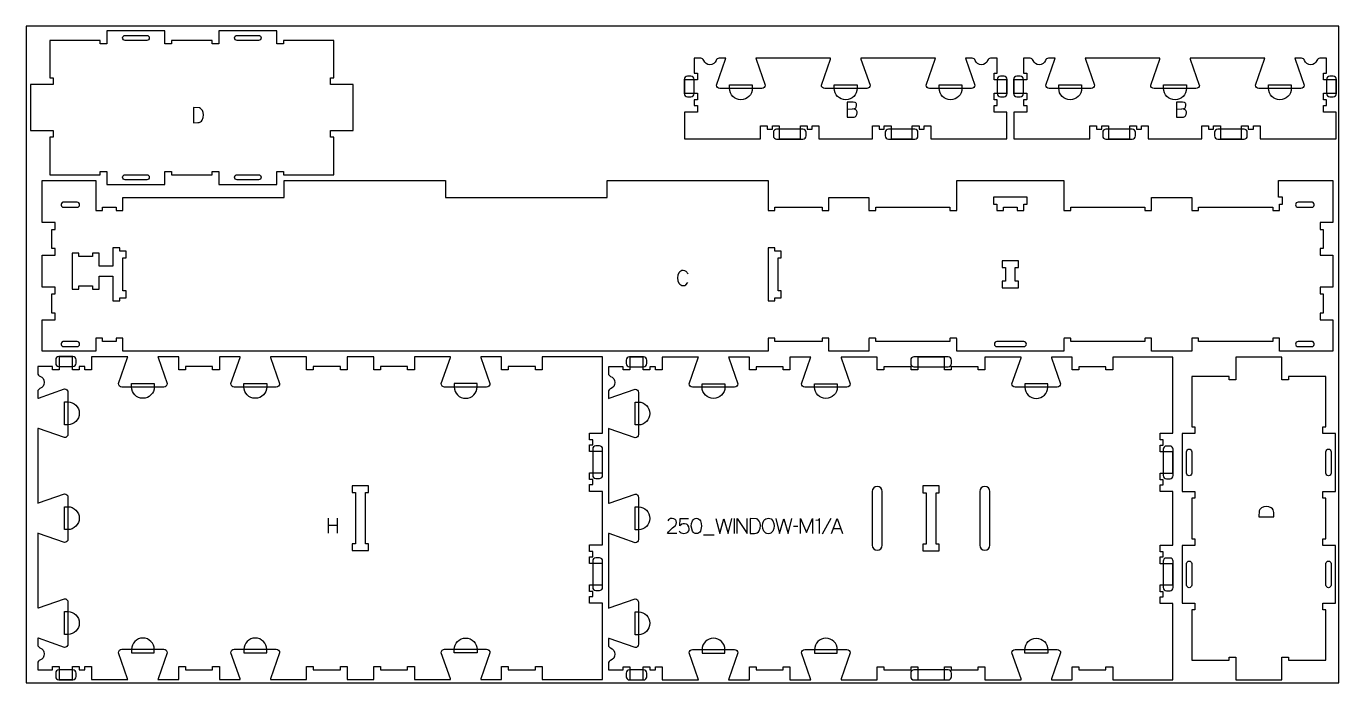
# Model space of a CAD drawing. Header units: millimetres. Extents: x -1220 to 1220, y -1270 to 3467.
# Drawn here: x -1220 to 1220, y 50 to 1270 of the extents above; entities that cross this region are included whole.
import ezdxf

# ---------------------------------------------------------------- set-up
doc = ezdxf.new("R2010")
doc.units = ezdxf.units.MM
for name, color, linetype, true_color in [('0_SHEET_SPRUCEPLY_2440X122', 1, 'Continuous', 0xff0000), ('1_ANYTOOL_1MMDEEP_LABELS_S', 2, 'Continuous', 0xffff00), ('3_ANYTOOL_CUTTHROUGH_INSID', 4, 'Continuous', 0x00ffff), ('4_ANYTOOL_CUTTHROUGH_OUTSI', 5, 'Continuous', 0x0000ff), ('5_ANYTOOL_HALF_MILL_9MM_IN', 3, 'Continuous', 0x00ff00)]:
    doc.layers.add(name, color=color, linetype=linetype, true_color=true_color)

msp = doc.modelspace()

# ---------------------------------------------------------------- linework, layer by layer
at = {"layer": '0_SHEET_SPRUCEPLY_2440X122'}
msp.add_lwpolyline([(-1220, 1270), (-1220, 50), (1220, 50), (1220, 1270)], close=True, dxfattribs=at)
at = {"layer": '1_ANYTOOL_1MMDEEP_LABELS_S'}
for p, q in [((-658.7, 355.8, 0), (-658.7, 327.8, 0)), ((-641.6, 342.1, 0), (-658.7, 342.1, 0)), ((-641.6, 327.8, 0), (-641.6, 355.8, 0)), ((95.9, 355.4, 0), (95.9, 327.4, 0)), ((275.6, 355, 0), (259.6, 326.3, 0)), ((39.3, 325.1, 0), (58.6, 325.1, 0)), ((214.7, 340.4, 0), (206.5, 340.3, 0)), ((280.5, 336.4, 0), (294.4, 336.4, 0))]:
    msp.add_line(p, q, dxfattribs=at)
for points in [[(306.2, 1116.2), (316.1, 1116.3), (321.4, 1117.8), (322.4, 1118.6), (323.1, 1119.7), (323.7, 1122.9), (323.3, 1125.6), (322.9, 1126.6), (322.2, 1127.5), (321.3, 1128.1), (320.2, 1128.6), (317.5, 1129), (306.2, 1129)], [(306.2, 1129), (306.2, 1101), (315.3, 1101), (317.6, 1100.9), (319.2, 1101), (320.7, 1101.4), (321.9, 1102.2), (323, 1103.3), (324.4, 1106), (324.9, 1108.9), (324.8, 1110.7), (324.3, 1112.2), (323.4, 1113.4), (322.2, 1114.4), (319.3, 1115.7), (316.1, 1116.3)], [(918.4, 1116.2), (928.3, 1116.3), (933.6, 1117.8), (934.6, 1118.6), (935.3, 1119.7), (935.9, 1122.9), (935.5, 1125.6), (935.1, 1126.6), (934.4, 1127.5), (933.5, 1128.1), (932.4, 1128.6), (929.7, 1129), (918.4, 1129)], [(918.4, 1129), (918.4, 1101), (927.5, 1101), (929.8, 1100.9), (931.4, 1101), (932.9, 1101.4), (934.1, 1102.2), (935.2, 1103.3), (936.6, 1106), (937.1, 1108.9), (937, 1110.7), (936.5, 1112.2), (935.6, 1113.4), (934.4, 1114.4), (931.5, 1115.7), (928.3, 1116.3)], [(-10.7, 327.5), (-27.7, 327.5), (-26.3, 330.7), (-18.4, 337.6), (-13.3, 342), (-11.6, 344.6), (-11.1, 347.8), (-11.7, 351.1), (-12.4, 352.4), (-13.5, 353.5), (-16.1, 354.9), (-19.4, 355.4), (-22, 355.1), (-24.2, 354.2), (-25.9, 352.8), (-27.3, 350.7)], [(-6.1, 331.9), (-4.4, 329.9), (-2.4, 328.5), (-0.2, 327.7), (2.3, 327.4), (7.7, 328.4), (9.9, 329.9), (11.5, 332.4), (12.2, 334.2), (12.4, 336), (11.9, 339.7), (10.2, 342.7), (8.9, 343.9), (7.4, 344.8), (3.7, 345.4), (1.2, 345.2), (-1, 344.4), (-4.9, 341.4), (-4.3, 355.4), (10.9, 355.4)], [(61.9, 355.4), (69.1, 327.4), (76.9, 354.6), (84.9, 327.4), (91.9, 355.4)], [(101.5, 327.4), (101.5, 355.4), (120.3, 327.4), (120.3, 355.4)], [(173.3, 355.4), (180.5, 327.4), (188.4, 354.6), (196.3, 327.4), (203.3, 355.4)], [(219.5, 327.4), (219.5, 355.4), (230.7, 329), (241.9, 355.3), (241.9, 327.4)], [(254.4, 327.4), (254.4, 355.5), (254.2, 354.4), (253.7, 353.5), (252.9, 352.8), (252, 352.3), (247.9, 351.4)], [(277.2, 327.4), (287.4, 355.4), (297.7, 327.4)]]:
    msp.add_lwpolyline(points, dxfattribs=at)
for points in [[(-909.3, 1118.8), (-909.3, 1090.8), (-901.3, 1090.9), (-898.5, 1091.2), (-896.1, 1092.1), (-894.2, 1093.6), (-892.7, 1095.6), (-890.9, 1100.4), (-890.3, 1105.5), (-890.8, 1109.8), (-892.6, 1113.7), (-895.9, 1117.2), (-897.8, 1118.2)], [(1071.4, 358.2), (1099.4, 358.2), (1099.3, 366.2), (1099, 369.1), (1098.1, 371.5), (1096.7, 373.4), (1094.6, 374.8), (1089.9, 376.7), (1084.8, 377.3), (1080.5, 376.7), (1076.5, 375), (1073, 371.7), (1072.1, 369.7)], [(25.8, 355.7), (28.4, 355.3), (30.5, 354.2), (32.1, 352.6), (33.4, 350.6), (34.9, 345.9), (35.3, 341.1), (33.3, 331.8), (32.1, 329.8), (30.5, 328.4), (28.4, 327.5), (25.8, 327.2), (23.3, 327.5), (21.2, 328.4), (19.6, 329.8), (18.4, 331.9), (16.4, 341.1), (16.8, 346), (18.3, 350.7), (19.6, 352.6), (21.2, 354.2), (23.3, 355.3)], [(125.9, 355.4), (125.9, 327.4), (133.9, 327.5), (136.7, 327.8), (139.1, 328.7), (141.1, 330.2), (142.5, 332.2), (144.3, 337), (144.9, 342.1), (144.4, 346.4), (142.6, 350.3), (139.3, 353.8), (137.4, 354.8)], [(159.9, 355.8), (162.5, 355.4), (164.7, 354.4), (167.9, 350.9), (169.7, 346.2), (170.3, 341.3), (169.7, 336.5), (167.7, 331.8), (166.3, 329.7), (164.4, 328.2), (162.2, 327.3), (159.6, 327), (156.9, 327.3), (154.7, 328.2), (152.8, 329.7), (151.3, 331.8), (149.3, 336.7), (148.7, 341.6), (149.4, 346.6), (151.4, 351.2), (152.9, 353.2), (154.9, 354.6), (157.2, 355.5)]]:
    msp.add_lwpolyline(points, close=True, dxfattribs=at)
msp.add_lwpolyline([(10.3, 809.2, 0.131103), (6.8, 814.2), (4.2, 815.7), (1.1, 816.2), (-1.3, 815.9), (-3.4, 815.1), (-5.2, 813.7), (-6.7, 811.8), (-8.6, 807.2), (-9.3, 802.2), (-8.6, 797.1), (-6.6, 792.5), (-5.1, 790.6), (-3.3, 789.2), (-1.1, 788.4), (1.5, 788.2), (4.1, 788.5), (6.3, 789.7), (9.7, 793.6)], format="xyb", dxfattribs=at)
at = {"layer": '3_ANYTOOL_CUTTHROUGH_INSID'}
for points in [[(-996.1, 1243.6), (-1036.1, 1243.6, -1), (-1036.1, 1253.1), (-996.1, 1253.1, -1)], [(-788.1, 1243.6), (-828.1, 1243.6, -1), (-828.1, 1253.1), (-788.1, 1253.1, -1)], [(-996.1, 994.1, -1), (-996.1, 984.6), (-1036.1, 984.6, -1), (-1036.1, 994.1)], [(-788.1, 994.1, -1), (-788.1, 984.6), (-828.1, 984.6, -1), (-828.1, 994.1)], [(-1125.5, 943.1), (-1151.3, 943.1), (-1152, 943), (-1152.8, 942.7), (-1153.5, 942.3), (-1154.7, 940.9), (-1155.2, 939.2), (-1155.2, 937.5), (-1154.7, 935.8), (-1153.5, 934.4), (-1152.8, 933.9), (-1152, 933.7), (-1151.3, 933.6), (-1125.5, 933.6, 1)], [(1144.5, 943.1, 1), (1144.5, 933.6), (1170.2, 933.6), (1171, 933.7), (1171.8, 933.9), (1172.5, 934.4), (1173.6, 935.8), (1174.2, 937.5), (1174.2, 939.2), (1173.6, 940.9), (1172.5, 942.3), (1171.8, 942.7), (1171, 943), (1170.2, 943.1)], [(-1125.5, 674.6, 1), (-1125.5, 684.1), (-1151.3, 684.1), (-1152, 684), (-1152.8, 683.7), (-1153.5, 683.3), (-1154.7, 681.9), (-1155.2, 680.2), (-1155.2, 678.5), (-1154.7, 676.8), (-1153.5, 675.4), (-1152.8, 674.9), (-1152, 674.7), (-1151.3, 674.6)], [(634.5, 674.6, 1), (634.5, 684.1), (584.5, 684.1, 1), (584.5, 674.6)], [(1144.5, 674.6), (1170.2, 674.6), (1171, 674.7), (1171.8, 674.9), (1172.5, 675.4), (1173.6, 676.8), (1174.2, 678.5), (1174.2, 680.2), (1173.6, 681.9), (1172.5, 683.3), (1171.8, 683.7), (1171, 684), (1170.2, 684.1), (1144.5, 684.1, 1)], [(946.7, 439.4, -1), (937.2, 439.4), (937.2, 479.4, -1), (946.7, 479.4)], [(1196.2, 439.4), (1196.2, 479.4, -1), (1205.7, 479.4), (1205.7, 439.4, -1)], [(371.3, 305.4), (371.3, 405.4, 1), (352.8, 405.4), (352.8, 305.4, 1)], [(552.8, 305.4, 1), (571.3, 305.4), (571.3, 405.4, 1), (552.8, 405.4)], [(946.7, 231.4, -1), (937.2, 231.4), (937.2, 271.4, -1), (946.7, 271.4)], [(1196.2, 231.4), (1196.2, 271.4, -1), (1205.7, 271.4), (1205.7, 231.4, -1)]]:
    msp.add_lwpolyline(points, format="xyb", close=True, dxfattribs=at)
for points in [[(596.7, 927.6), (596.7, 933.6), (622.2, 933.6), (622.2, 927.6), (634.7, 927.6), (634.7, 939.6), (640.7, 939.6), (640.7, 952.1), (578.2, 952.1), (578.2, 939.6), (584.2, 939.6), (584.2, 927.6)], [(-1034.3, 852.1), (-1046.3, 852.1), (-1046.3, 858.1), (-1058.8, 858.1), (-1058.8, 824.1), (-1084.3, 824.1), (-1084.3, 848.1), (-1096.8, 848.1), (-1096.8, 842.1), (-1122.3, 842.1), (-1122.3, 848.1), (-1134.8, 848.1), (-1134.8, 781.6), (-1122.3, 781.6), (-1122.3, 787.6), (-1096.8, 787.6), (-1096.8, 781.6), (-1084.3, 781.6), (-1084.3, 805.6), (-1058.8, 805.6), (-1058.8, 759.6), (-1046.3, 759.6), (-1046.3, 765.6), (-1034.3, 765.6), (-1034.3, 778.1), (-1040.3, 778.1), (-1040.3, 839.6), (-1034.3, 839.6)], [(159.2, 858.1), (159.2, 759.6), (171.7, 759.6), (171.7, 765.6), (183.7, 765.6), (183.7, 778.1), (177.7, 778.1), (177.7, 839.6), (183.7, 839.6), (183.7, 852.1), (171.7, 852.1), (171.7, 858.1)], [(618.7, 796.1), (618.7, 821.6), (624.7, 821.6), (624.7, 834.1), (594.2, 834.1), (594.2, 821.6), (600.2, 821.6), (600.2, 796.1), (594.2, 796.1), (594.2, 783.6), (624.7, 783.6), (624.7, 796.1)], [(-583.5, 403.6), (-583.5, 416.1), (-614, 416.1), (-614, 403.6), (-608, 403.6), (-608, 308.1), (-614, 308.1), (-614, 295.6), (-583.5, 295.6), (-583.5, 308.1), (-589.5, 308.1), (-589.5, 403.6)], [(477.3, 403.2), (477.3, 415.7), (446.8, 415.7), (446.8, 403.2), (452.8, 403.2), (452.8, 307.7), (446.8, 307.7), (446.8, 295.2), (477.3, 295.2), (477.3, 307.7), (471.3, 307.7), (471.3, 403.2)]]:
    msp.add_lwpolyline(points, close=True, dxfattribs=at)
at = {"layer": '4_ANYTOOL_CUTTHROUGH_OUTSI'}
for points in [[(-1082.4, 999.8, -0.414214), (-1082.1, 1000.1), (-1070.1, 1000.1, -0.414214), (-1069.9, 999.8), (-1069.9, 976.1), (-962.4, 976.1), (-962.4, 999.8, -0.414214), (-962.1, 1000.1), (-950.1, 1000.1, -0.414214), (-949.9, 999.8), (-949.9, 994.1), (-874.4, 994.1), (-874.4, 999.8, -0.414214), (-874.1, 1000.1), (-862.1, 1000.1, -0.414214), (-861.9, 999.8), (-861.9, 976.1), (-754.4, 976.1), (-754.4, 999.8, -0.414214), (-754.1, 1000.1), (-742.1, 1000.1, -0.414214), (-741.9, 999.8), (-741.9, 994.1), (-648.4, 994.1), (-648.4, 1063.6), (-654.1, 1063.6, -0.414214), (-654.4, 1063.8), (-654.4, 1075.8, -0.414214), (-654.1, 1076.1), (-612.4, 1076.1), (-612.4, 1161.6), (-654.1, 1161.6, -0.414214), (-654.4, 1161.8), (-654.4, 1173.8, -0.414214), (-654.1, 1174.1), (-648.4, 1174.1), (-648.4, 1243.6), (-741.9, 1243.6), (-741.9, 1237.8, -0.414214), (-742.1, 1237.6), (-754.1, 1237.6, -0.414214), (-754.4, 1237.8), (-754.4, 1261.6), (-861.9, 1261.6), (-861.9, 1237.8, -0.414214), (-862.1, 1237.6), (-874.1, 1237.6, -0.414214), (-874.4, 1237.8), (-874.4, 1243.6), (-949.9, 1243.6), (-949.9, 1237.8, -0.414214), (-950.1, 1237.6), (-962.1, 1237.6, -0.414214), (-962.4, 1237.8), (-962.4, 1261.6), (-1069.9, 1261.6), (-1069.9, 1237.8, -0.414214), (-1070.1, 1237.6), (-1082.1, 1237.6, -0.414214), (-1082.4, 1237.8), (-1082.4, 1243.6), (-1175.9, 1243.6), (-1175.9, 1174.1), (-1170.1, 1174.1, -0.414214), (-1169.9, 1173.8), (-1169.9, 1161.8, -0.414214), (-1170.1, 1161.6), (-1211.9, 1161.6), (-1211.9, 1076.1), (-1170.1, 1076.1, -0.414214), (-1169.9, 1075.8), (-1169.9, 1063.8, -0.414214), (-1170.1, 1063.6), (-1175.9, 1063.6), (-1175.9, 994.1), (-1082.4, 994.1)], [(275.1, 1209), (275.3, 1210.4), (136.6, 1210.4), (136.9, 1209), (153.8, 1160.7), (153.8, 1160.7, -0.414214), (147.5, 1154.4), (69.5, 1154.4, -0.414214), (63.3, 1160.7), (63.3, 1160.7), (80.2, 1209), (80.4, 1210.4), (68, 1210.4, 0.317837), (62.6, 1206.6, -0.707107), (39.5, 1206.6, 0.317837), (34.1, 1210.4), (21.7, 1210.4), (21.7, 1182.9), (27.4, 1182.9, -0.414214), (27.7, 1182.7), (27.7, 1170.7, -0.414214), (27.4, 1170.4), (3.7, 1170.4), (3.7, 1145.9), (27.4, 1145.9, -0.414214), (27.7, 1145.7), (27.7, 1133.7, -0.414214), (27.4, 1133.4), (21.7, 1133.4), (21.7, 1122.9), (27.4, 1122.9, -0.414214), (27.7, 1122.7), (27.7, 1110.7, -0.414214), (27.4, 1110.4), (3.7, 1110.4), (3.7, 1060.9), (145.2, 1060.9), (145.2, 1084.7, -0.414214), (145.4, 1084.9), (157.4, 1084.9, -0.414214), (157.7, 1084.7), (157.7, 1078.9), (167.2, 1078.9), (167.2, 1084.7, -0.414214), (167.4, 1084.9), (179.4, 1084.9, -0.414214), (179.7, 1084.7), (179.7, 1060.9), (219.2, 1060.9), (219.2, 1084.7, -0.414214), (219.4, 1084.9), (231.4, 1084.9, -0.414214), (231.7, 1084.7), (231.7, 1078.9), (241.2, 1078.9), (241.2, 1084.7, -0.414214), (241.4, 1084.9), (253.4, 1084.9, -0.414214), (253.7, 1084.7), (253.7, 1060.9), (353.2, 1060.9), (353.2, 1084.7, -0.414214), (353.4, 1084.9), (365.4, 1084.9, -0.414214), (365.7, 1084.7), (365.7, 1078.9), (375.2, 1078.9), (375.2, 1084.7, -0.414214), (375.4, 1084.9), (387.4, 1084.9, -0.414214), (387.7, 1084.7), (387.7, 1060.9), (427.2, 1060.9), (427.2, 1084.7, -0.414214), (427.4, 1084.9), (439.4, 1084.9, -0.414214), (439.7, 1084.7), (439.7, 1078.9), (449.2, 1078.9), (449.2, 1084.7, -0.414214), (449.4, 1084.9), (461.4, 1084.9, -0.414214), (461.7, 1084.7), (461.7, 1060.9), (603.2, 1060.9), (603.2, 1110.4), (579.4, 1110.4, -0.414214), (579.2, 1110.7), (579.2, 1122.7, -0.414214), (579.4, 1122.9), (585.2, 1122.9), (585.2, 1133.4), (579.4, 1133.4, -0.414214), (579.2, 1133.7), (579.2, 1145.7, -0.414214), (579.4, 1145.9), (603.2, 1145.9), (603.2, 1170.4), (579.4, 1170.4, -0.414214), (579.2, 1170.7), (579.2, 1182.7, -0.414214), (579.4, 1182.9), (585.2, 1182.9), (585.2, 1210.4), (572.8, 1210.4, 0.317837), (567.3, 1206.6, -0.707107), (544.2, 1206.6, 0.317837), (538.8, 1210.4), (526.4, 1210.4), (526.7, 1209), (543.6, 1160.7), (543.6, 1160.7, -0.414214), (537.3, 1154.4), (459.3, 1154.4, -0.414214), (453.1, 1160.7), (453.1, 1160.7), (470, 1209), (470.2, 1210.4), (331.5, 1210.4), (331.8, 1209), (348.7, 1160.7), (348.7, 1160.7, -0.414214), (342.4, 1154.4), (264.4, 1154.4, -0.414214), (258.2, 1160.7), (258.2, 1160.7)], [(887.3, 1209), (887.5, 1210.4), (748.8, 1210.4), (749.1, 1209), (765.9, 1160.7), (766, 1160.7, -0.414214), (759.7, 1154.4), (681.7, 1154.4, -0.414214), (675.5, 1160.7), (675.5, 1160.7), (692.4, 1209), (692.6, 1210.4), (680.2, 1210.4, 0.317837), (674.8, 1206.6, -0.707107), (651.7, 1206.6, 0.317837), (646.3, 1210.4), (633.9, 1210.4), (633.9, 1182.9), (639.6, 1182.9, -0.414214), (639.9, 1182.7), (639.9, 1170.7, -0.414214), (639.6, 1170.4), (615.9, 1170.4), (615.9, 1145.9), (639.6, 1145.9, -0.414214), (639.9, 1145.7), (639.9, 1133.7, -0.414214), (639.6, 1133.4), (633.9, 1133.4), (633.9, 1122.9), (639.6, 1122.9, -0.414214), (639.9, 1122.7), (639.9, 1110.7, -0.414214), (639.6, 1110.4), (615.9, 1110.4), (615.9, 1060.9), (757.4, 1060.9), (757.4, 1084.7, -0.414214), (757.6, 1084.9), (769.6, 1084.9, -0.414214), (769.9, 1084.7), (769.9, 1078.9), (779.4, 1078.9), (779.4, 1084.7, -0.414214), (779.6, 1084.9), (791.6, 1084.9, -0.414214), (791.9, 1084.7), (791.9, 1060.9), (831.4, 1060.9), (831.4, 1084.7, -0.414214), (831.6, 1084.9), (843.6, 1084.9, -0.414214), (843.9, 1084.7), (843.9, 1078.9), (853.4, 1078.9), (853.4, 1084.7, -0.414214), (853.6, 1084.9), (865.6, 1084.9, -0.414214), (865.9, 1084.7), (865.9, 1060.9), (965.4, 1060.9), (965.4, 1084.7, -0.414214), (965.6, 1084.9), (977.6, 1084.9, -0.414214), (977.9, 1084.7), (977.9, 1078.9), (987.4, 1078.9), (987.4, 1084.7, -0.414214), (987.6, 1084.9), (999.6, 1084.9, -0.414214), (999.9, 1084.7), (999.9, 1060.9), (1039.4, 1060.9), (1039.4, 1084.7, -0.414214), (1039.6, 1084.9), (1051.6, 1084.9, -0.414214), (1051.9, 1084.7), (1051.9, 1078.9), (1061.4, 1078.9), (1061.4, 1084.7, -0.414214), (1061.6, 1084.9), (1073.6, 1084.9, -0.414214), (1073.9, 1084.7), (1073.9, 1060.9), (1215.4, 1060.9), (1215.4, 1110.4), (1191.6, 1110.4, -0.414214), (1191.4, 1110.7), (1191.4, 1122.7, -0.414214), (1191.6, 1122.9), (1197.4, 1122.9), (1197.4, 1133.4), (1191.6, 1133.4, -0.414214), (1191.4, 1133.7), (1191.4, 1145.7, -0.414214), (1191.6, 1145.9), (1215.4, 1145.9), (1215.4, 1170.4), (1191.6, 1170.4, -0.414214), (1191.4, 1170.7), (1191.4, 1182.7, -0.414214), (1191.6, 1182.9), (1197.4, 1182.9), (1197.4, 1210.4), (1185, 1210.4, 0.317837), (1179.5, 1206.6, -0.707107), (1156.4, 1206.6, 0.317837), (1151, 1210.4), (1138.6, 1210.4), (1138.9, 1209), (1155.7, 1160.7), (1155.8, 1160.7, -0.414214), (1149.5, 1154.4), (1071.5, 1154.4, -0.414214), (1065.3, 1160.7), (1065.3, 1160.7), (1082.2, 1209), (1082.4, 1210.4), (943.7, 1210.4), (944, 1209), (960.8, 1160.7), (960.9, 1160.7, -0.414214), (954.6, 1154.4), (876.6, 1154.4, -0.414214), (870.4, 1160.7), (870.4, 1160.7)], [(-1190.3, 666.1), (-1190.3, 724.6), (-1166.5, 724.6, 0.414214), (-1166.3, 724.8), (-1166.3, 736.8, 0.414214), (-1166.5, 737.1), (-1172.3, 737.1), (-1172.3, 772.6), (-1166.5, 772.6, 0.414214), (-1166.3, 772.8), (-1166.3, 784.8, 0.414214), (-1166.5, 785.1), (-1190.3, 785.1), (-1190.3, 844.6), (-1166.5, 844.6, 0.414214), (-1166.3, 844.8), (-1166.3, 856.8, 0.414214), (-1166.5, 857.1), (-1172.3, 857.1), (-1172.3, 892.6), (-1166.5, 892.6, 0.414214), (-1166.3, 892.8), (-1166.3, 904.8, 0.414214), (-1166.5, 905.1), (-1190.3, 905.1), (-1190.3, 983.6), (-1090.8, 983.6), (-1090.8, 927.8, 0.414214), (-1090.5, 927.6), (-1078.5, 927.6, 0.414214), (-1078.3, 927.8), (-1078.3, 933.6), (-1052.8, 933.6), (-1052.8, 927.8, 0.414214), (-1052.5, 927.6), (-1040.5, 927.6, 0.414214), (-1040.3, 927.8), (-1040.3, 951.6), (-740.5, 951.6, 0.414214), (-740.3, 951.8), (-740.3, 983.6), (-440.8, 983.6), (-440.8, 951.8, 0.414214), (-440.5, 951.6), (-140.5, 951.6, 0.414214), (-140.3, 951.8), (-140.3, 983.6), (159.2, 983.6), (159.2, 927.8, 0.414214), (159.5, 927.6), (171.5, 927.6, 0.414214), (171.7, 927.8), (171.7, 933.6), (259.7, 933.6), (259.7, 927.8, 0.414214), (260, 927.6), (272, 927.6, 0.414214), (272.2, 927.8), (272.2, 951.6), (346.7, 951.6), (346.7, 927.8, 0.414214), (347, 927.6), (359, 927.6, 0.414214), (359.2, 927.8), (359.2, 933.6), (497.2, 933.6), (497.2, 927.8, 0.414214), (497.5, 927.6), (509.5, 927.6, 0.414214), (509.7, 927.8), (509.7, 983.6), (709.2, 983.6), (709.2, 927.8, 0.414214), (709.5, 927.6), (721.5, 927.6, 0.414214), (721.7, 927.8), (721.7, 933.6), (859.7, 933.6), (859.7, 927.8, 0.414214), (860, 927.6), (872, 927.6, 0.414214), (872.2, 927.8), (872.2, 951.6), (946.7, 951.6), (946.7, 927.8, 0.414214), (947, 927.6), (959, 927.6, 0.414214), (959.2, 927.8), (959.2, 933.6), (1097.2, 933.6), (1097.2, 927.8, 0.414214), (1097.5, 927.6), (1109.5, 927.6, 0.414214), (1109.7, 927.8), (1109.7, 939.6), (1115.5, 939.6, 0.414214), (1115.7, 939.8), (1115.7, 951.8, 0.414214), (1115.5, 952.1), (1108.3, 952.1), (1108.3, 983.6), (1209.2, 983.6), (1209.2, 905.1), (1185.5, 905.1, 0.414214), (1185.2, 904.8), (1185.2, 892.8, 0.414214), (1185.5, 892.6), (1191.2, 892.6), (1191.2, 857.1), (1185.5, 857.1, 0.414214), (1185.2, 856.8), (1185.2, 844.8, 0.414214), (1185.5, 844.6), (1209.2, 844.6), (1209.2, 785.1), (1185.5, 785.1, 0.414214), (1185.2, 784.8), (1185.2, 772.8, 0.414214), (1185.5, 772.6), (1191.2, 772.6), (1191.2, 737.1), (1185.5, 737.1, 0.414214), (1185.2, 736.8), (1185.2, 724.8, 0.414214), (1185.5, 724.6), (1209.2, 724.6), (1209.2, 666.1), (1109.7, 666.1), (1109.7, 689.8, 0.414214), (1109.5, 690.1), (1097.5, 690.1, 0.414214), (1097.2, 689.8), (1097.2, 684.1), (959.2, 684.1), (959.2, 689.8, 0.414214), (959, 690.1), (947, 690.1, 0.414214), (946.7, 689.8), (946.7, 666.1), (872.2, 666.1), (872.2, 689.8, 0.414214), (872, 690.1), (860, 690.1, 0.414214), (859.7, 689.8), (859.7, 684.1), (721.7, 684.1), (721.7, 689.8, 0.414214), (721.5, 690.1), (709.5, 690.1, 0.414214), (709.2, 689.8), (709.2, 666.1), (509.7, 666.1), (509.7, 689.8, 0.414214), (509.5, 690.1), (497.5, 690.1, 0.414214), (497.2, 689.8), (497.2, 684.1), (359.2, 684.1), (359.2, 689.8, 0.414214), (359, 690.1), (347, 690.1, 0.414214), (346.7, 689.8), (346.7, 666.1), (272.2, 666.1), (272.2, 689.8, 0.414214), (272, 690.1), (260, 690.1, 0.414214), (259.7, 689.8), (259.7, 684.1), (171.7, 684.1), (171.7, 689.8, 0.414214), (171.5, 690.1), (159.5, 690.1, 0.414214), (159.2, 689.8), (159.2, 666.1), (-1040.3, 666.1), (-1040.3, 689.8, 0.414214), (-1040.5, 690.1), (-1052.5, 690.1, 0.414214), (-1052.8, 689.8), (-1052.8, 684.1), (-1078.3, 684.1), (-1078.3, 689.8, 0.414214), (-1078.5, 690.1), (-1090.5, 690.1, 0.414214), (-1090.8, 689.8), (-1090.8, 666.1)], [(-375.1, 655.6), (-374.8, 654.2), (-357.9, 605.9), (-357.9, 605.8, -0.414214), (-364.2, 599.6), (-442.2, 599.6, -0.414214), (-448.4, 605.8), (-448.4, 605.9), (-431.5, 654.2), (-431.3, 655.6), (-498.5, 655.6), (-498.5, 631.8, -0.414214), (-498.7, 631.6), (-510.7, 631.6, -0.414214), (-511, 631.8), (-511, 637.6), (-561.5, 637.6), (-561.5, 631.8, -0.414214), (-561.7, 631.6), (-573.7, 631.6, -0.414214), (-574, 631.8), (-574, 655.6), (-623.5, 655.6), (-623.5, 631.8, -0.414214), (-623.7, 631.6), (-635.7, 631.6, -0.414214), (-636, 631.8), (-636, 637.6), (-686.5, 637.6), (-686.5, 631.8, -0.414214), (-686.7, 631.6), (-698.7, 631.6, -0.414214), (-699, 631.8), (-699, 655.6), (-766.2, 655.6), (-765.9, 654.2), (-749, 605.9), (-749, 605.8, -0.414214), (-755.3, 599.6), (-833.3, 599.6, -0.414214), (-839.5, 605.8), (-839.5, 605.9), (-822.6, 654.2), (-822.4, 655.6), (-861, 655.6), (-861, 631.8, -0.414214), (-861.2, 631.6), (-873.2, 631.6, -0.414214), (-873.5, 631.8), (-873.5, 637.6), (-924, 637.6), (-924, 631.8, -0.414214), (-924.2, 631.6), (-936.2, 631.6, -0.414214), (-936.5, 631.8), (-936.5, 655.6), (-975.1, 655.6), (-974.8, 654.2), (-957.9, 605.9), (-957.9, 605.8, -0.414214), (-964.2, 599.6), (-1042.2, 599.6, -0.414214), (-1048.4, 605.8), (-1048.4, 605.9), (-1031.5, 654.2), (-1031.3, 655.6), (-1098.5, 655.6), (-1098.5, 631.8, -0.414214), (-1098.7, 631.6), (-1110.7, 631.6, -0.414214), (-1111, 631.8), (-1111, 637.6), (-1121.5, 637.6), (-1121.5, 631.8, -0.414214), (-1121.7, 631.6), (-1133.7, 631.6, -0.414214), (-1134, 631.8), (-1134, 655.6), (-1158.5, 655.6), (-1158.5, 631.8, -0.414214), (-1158.7, 631.6), (-1170.7, 631.6, -0.414214), (-1171, 631.8), (-1171, 637.6), (-1198.5, 637.6), (-1198.5, 625.2, 0.317837), (-1194.6, 619.8, -0.707107), (-1194.6, 596.7, 0.317837), (-1198.5, 591.2), (-1198.5, 578.8), (-1197.1, 579.1), (-1148.8, 596), (-1148.7, 596, -0.414214), (-1142.5, 589.7), (-1142.5, 511.7, -0.414214), (-1148.7, 505.5), (-1148.8, 505.5), (-1197.1, 522.4), (-1198.5, 522.6), (-1198.5, 383.9), (-1197.1, 384.2), (-1148.8, 401.1), (-1148.7, 401.1, -0.414214), (-1142.5, 394.8), (-1142.5, 316.8, -0.414214), (-1148.7, 310.6), (-1148.8, 310.6), (-1197.1, 327.5), (-1198.5, 327.7), (-1198.5, 189), (-1197.1, 189.3), (-1148.8, 206.2), (-1148.7, 206.2, -0.414214), (-1142.5, 199.9), (-1142.5, 121.9, -0.414214), (-1148.7, 115.7), (-1148.8, 115.7), (-1197.1, 132.6), (-1198.5, 132.8), (-1198.5, 120.4, 0.317837), (-1194.6, 115, -0.707107), (-1194.6, 91.9, 0.317837), (-1198.5, 86.5), (-1198.5, 74.1), (-1171, 74.1), (-1171, 79.8, -0.414214), (-1170.7, 80.1), (-1158.7, 80.1, -0.414214), (-1158.5, 79.8), (-1158.5, 56.1), (-1134, 56.1), (-1134, 79.8, -0.414214), (-1133.7, 80.1), (-1121.7, 80.1, -0.414214), (-1121.5, 79.8), (-1121.5, 74.1), (-1111, 74.1), (-1111, 79.8, -0.414214), (-1110.7, 80.1), (-1098.7, 80.1, -0.414214), (-1098.5, 79.8), (-1098.5, 56.1), (-1031.3, 56.1), (-1031.5, 57.5), (-1048.4, 105.7), (-1048.4, 105.8, -0.414214), (-1042.2, 112.1), (-964.2, 112.1, -0.414214), (-957.9, 105.8), (-957.9, 105.7), (-974.8, 57.5), (-975.1, 56.1), (-936.5, 56.1), (-936.5, 79.8, -0.414214), (-936.2, 80.1), (-924.2, 80.1, -0.414214), (-924, 79.8), (-924, 74.1), (-873.5, 74.1), (-873.5, 79.8, -0.414214), (-873.2, 80.1), (-861.2, 80.1, -0.414214), (-861, 79.8), (-861, 56.1), (-822.4, 56.1), (-822.6, 57.5), (-839.5, 105.7), (-839.5, 105.8, -0.414214), (-833.3, 112.1), (-755.3, 112.1, -0.414214), (-749, 105.8), (-749, 105.7), (-765.9, 57.5), (-766.2, 56.1), (-699, 56.1), (-699, 79.8, -0.414214), (-698.7, 80.1), (-686.7, 80.1, -0.414214), (-686.5, 79.8), (-686.5, 74.1), (-636, 74.1), (-636, 79.8, -0.414214), (-635.7, 80.1), (-623.7, 80.1, -0.414214), (-623.5, 79.8), (-623.5, 56.1), (-574, 56.1), (-574, 79.8, -0.414214), (-573.7, 80.1), (-561.7, 80.1, -0.414214), (-561.5, 79.8), (-561.5, 74.1), (-511, 74.1), (-511, 79.8, -0.414214), (-510.7, 80.1), (-498.7, 80.1, -0.414214), (-498.5, 79.8), (-498.5, 56.1), (-431.3, 56.1), (-431.5, 57.5), (-448.4, 105.7), (-448.4, 105.8, -0.414214), (-442.2, 112.1), (-364.2, 112.1, -0.414214), (-357.9, 105.8), (-357.9, 105.7), (-374.8, 57.5), (-375.1, 56.1), (-336.5, 56.1), (-336.5, 79.8, -0.414214), (-336.2, 80.1), (-324.2, 80.1, -0.414214), (-324, 79.8), (-324, 74.1), (-273.5, 74.1), (-273.5, 79.8, -0.414214), (-273.2, 80.1), (-261.2, 80.1, -0.414214), (-261, 79.8), (-261, 56.1), (-149, 56.1), (-149, 197.6), (-172.7, 197.6, -0.414214), (-173, 197.8), (-173, 209.8, -0.414214), (-172.7, 210.1), (-167, 210.1), (-167, 219.6), (-172.7, 219.6, -0.414214), (-173, 219.8), (-173, 231.8, -0.414214), (-172.7, 232.1), (-149, 232.1), (-149, 271.6), (-172.7, 271.6, -0.414214), (-173, 271.8), (-173, 283.8, -0.414214), (-172.7, 284.1), (-167, 284.1), (-167, 293.6), (-172.7, 293.6, -0.414214), (-173, 293.8), (-173, 305.8, -0.414214), (-172.7, 306.1), (-149, 306.1), (-149, 405.6), (-172.7, 405.6, -0.414214), (-173, 405.8), (-173, 417.8, -0.414214), (-172.7, 418.1), (-167, 418.1), (-167, 427.6), (-172.7, 427.6, -0.414214), (-173, 427.8), (-173, 439.8, -0.414214), (-172.7, 440.1), (-149, 440.1), (-149, 479.6), (-172.7, 479.6, -0.414214), (-173, 479.8), (-173, 491.8, -0.414214), (-172.7, 492.1), (-167, 492.1), (-167, 501.6), (-172.7, 501.6, -0.414214), (-173, 501.8), (-173, 513.8, -0.414214), (-172.7, 514.1), (-149, 514.1), (-149, 655.6), (-261, 655.6), (-261, 631.8, -0.414214), (-261.2, 631.6), (-273.2, 631.6, -0.414214), (-273.5, 631.8), (-273.5, 637.6), (-324, 637.6), (-324, 631.8, -0.414214), (-324.2, 631.6), (-336.2, 631.6, -0.414214), (-336.5, 631.8), (-336.5, 655.6)], [(702.9, 605.4, -0.414214), (696.6, 599.2), (618.6, 599.2, -0.414214), (612.4, 605.4), (612.4, 605.5), (629.3, 653.8), (629.5, 655.2), (562.3, 655.2), (562.3, 631.4, -0.414214), (562.1, 631.2), (550.1, 631.2, -0.414214), (549.8, 631.4), (549.8, 637.2), (499.3, 637.2), (499.3, 631.4, -0.414214), (499.1, 631.2), (487.1, 631.2, -0.414214), (486.8, 631.4), (486.8, 655.2), (437.3, 655.2), (437.3, 631.4, -0.414214), (437.1, 631.2), (425.1, 631.2, -0.414214), (424.8, 631.4), (424.8, 637.2), (374.3, 637.2), (374.3, 631.4, -0.414214), (374.1, 631.2), (362.1, 631.2, -0.414214), (361.8, 631.4), (361.8, 655.2), (294.7, 655.2), (294.9, 653.8), (311.8, 605.5), (311.8, 605.4, -0.414214), (305.5, 599.2), (227.5, 599.2, -0.414214), (221.3, 605.4), (221.3, 605.5), (238.2, 653.8), (238.4, 655.2), (199.8, 655.2), (199.8, 631.4, -0.414214), (199.6, 631.2), (187.6, 631.2, -0.414214), (187.3, 631.4), (187.3, 637.2), (136.8, 637.2), (136.8, 631.4, -0.414214), (136.6, 631.2), (124.6, 631.2, -0.414214), (124.3, 631.4), (124.3, 655.2), (85.7, 655.2), (86, 653.8), (102.9, 605.5), (102.9, 605.4, -0.414214), (96.6, 599.2), (18.6, 599.2, -0.414214), (12.4, 605.4), (12.4, 605.5), (29.3, 653.8), (29.5, 655.2), (-37.7, 655.2), (-37.7, 631.4, -0.414214), (-37.9, 631.2), (-49.9, 631.2, -0.414214), (-50.2, 631.4), (-50.2, 637.2), (-60.7, 637.2), (-60.7, 631.4, -0.414214), (-60.9, 631.2), (-72.9, 631.2, -0.414214), (-73.2, 631.4), (-73.2, 655.2), (-97.7, 655.2), (-97.7, 631.4, -0.414214), (-97.9, 631.2), (-109.9, 631.2, -0.414214), (-110.2, 631.4), (-110.2, 637.2), (-137.7, 637.2), (-137.7, 624.8, 0.317837), (-133.8, 619.4, -0.707107), (-133.8, 596.3, 0.317837), (-137.7, 590.8), (-137.7, 578.4), (-136.3, 578.7), (-88, 595.6), (-87.9, 595.6, -0.414214), (-81.7, 589.3), (-81.7, 511.3, -0.414214), (-87.9, 505.1), (-88, 505.1), (-136.3, 522), (-137.7, 522.2), (-137.7, 383.5), (-136.3, 383.8), (-88, 400.7), (-87.9, 400.7, -0.414214), (-81.7, 394.4), (-81.7, 316.4, -0.414214), (-87.9, 310.2), (-88, 310.2), (-136.3, 327.1), (-137.7, 327.3), (-137.7, 188.6), (-136.3, 188.9), (-88, 205.8), (-87.9, 205.8, -0.414214), (-81.7, 199.5), (-81.7, 121.5, -0.414214), (-87.9, 115.3), (-88, 115.3), (-136.3, 132.2), (-137.7, 132.4), (-137.7, 120, 0.317837), (-133.8, 114.6, -0.707107), (-133.8, 91.5, 0.317837), (-137.7, 86.1), (-137.7, 73.7), (-110.2, 73.7), (-110.2, 79.4, -0.414214), (-109.9, 79.7), (-97.9, 79.7, -0.414214), (-97.7, 79.4), (-97.7, 55.7), (-73.2, 55.7), (-73.2, 79.4, -0.414214), (-72.9, 79.7), (-60.9, 79.7, -0.414214), (-60.7, 79.4), (-60.7, 73.7), (-50.2, 73.7), (-50.2, 79.4, -0.414214), (-49.9, 79.7), (-37.9, 79.7, -0.414214), (-37.7, 79.4), (-37.7, 55.7), (29.5, 55.7), (29.3, 57.1), (12.4, 105.3), (12.4, 105.4, -0.414214), (18.6, 111.7), (96.6, 111.7, -0.414214), (102.9, 105.4), (102.9, 105.3), (86, 57.1), (85.7, 55.7), (124.3, 55.7), (124.3, 79.4, -0.414214), (124.6, 79.7), (136.6, 79.7, -0.414214), (136.8, 79.4), (136.8, 73.7), (187.3, 73.7), (187.3, 79.4, -0.414214), (187.6, 79.7), (199.6, 79.7, -0.414214), (199.8, 79.4), (199.8, 55.7), (238.4, 55.7), (238.2, 57.1), (221.3, 105.3), (221.3, 105.4, -0.414214), (227.5, 111.7), (305.5, 111.7, -0.414214), (311.8, 105.4), (311.8, 105.3), (294.9, 57.1), (294.7, 55.7), (361.8, 55.7), (361.8, 79.4, -0.414214), (362.1, 79.7), (374.1, 79.7, -0.414214), (374.3, 79.4), (374.3, 73.7), (424.8, 73.7), (424.8, 79.4, -0.414214), (425.1, 79.7), (437.1, 79.7, -0.414214), (437.3, 79.4), (437.3, 55.7), (486.8, 55.7), (486.8, 79.4, -0.414214), (487.1, 79.7), (499.1, 79.7, -0.414214), (499.3, 79.4), (499.3, 73.7), (549.8, 73.7), (549.8, 79.4, -0.414214), (550.1, 79.7), (562.1, 79.7, -0.414214), (562.3, 79.4), (562.3, 55.7), (629.5, 55.7), (629.3, 57.1), (612.4, 105.3), (612.4, 105.4, -0.414214), (618.6, 111.7), (696.6, 111.7, -0.414214), (702.9, 105.4), (702.9, 105.3), (686, 57.1), (685.7, 55.7), (724.3, 55.7), (724.3, 79.4, -0.414214), (724.6, 79.7), (736.6, 79.7, -0.414214), (736.8, 79.4), (736.8, 73.7), (787.3, 73.7), (787.3, 79.4, -0.414214), (787.6, 79.7), (799.6, 79.7, -0.414214), (799.8, 79.4), (799.8, 55.7), (911.8, 55.7), (911.8, 197.2), (888.1, 197.2, -0.414214), (887.8, 197.4), (887.8, 209.4, -0.414214), (888.1, 209.7), (893.8, 209.7), (893.8, 219.2), (888.1, 219.2, -0.414214), (887.8, 219.4), (887.8, 231.4, -0.414214), (888.1, 231.7), (911.8, 231.7), (911.8, 271.2), (888.1, 271.2, -0.414214), (887.8, 271.4), (887.8, 283.4, -0.414214), (888.1, 283.7), (893.8, 283.7), (893.8, 293.2), (888.1, 293.2, -0.414214), (887.8, 293.4), (887.8, 305.4, -0.414214), (888.1, 305.7), (911.8, 305.7), (911.8, 405.2), (888.1, 405.2, -0.414214), (887.8, 405.4), (887.8, 417.4, -0.414214), (888.1, 417.7), (893.8, 417.7), (893.8, 427.2), (888.1, 427.2, -0.414214), (887.8, 427.4), (887.8, 439.4, -0.414214), (888.1, 439.7), (911.8, 439.7), (911.8, 479.2), (888.1, 479.2, -0.414214), (887.8, 479.4), (887.8, 491.4, -0.414214), (888.1, 491.7), (893.8, 491.7), (893.8, 501.2), (888.1, 501.2, -0.414214), (887.8, 501.4), (887.8, 513.4, -0.414214), (888.1, 513.7), (911.8, 513.7), (911.8, 655.2), (799.8, 655.2), (799.8, 631.4, -0.414214), (799.6, 631.2), (787.6, 631.2, -0.414214), (787.3, 631.4), (787.3, 637.2), (736.8, 637.2), (736.8, 631.4, -0.414214), (736.6, 631.2), (724.6, 631.2, -0.414214), (724.3, 631.4), (724.3, 655.2), (685.7, 655.2), (686, 653.8), (702.9, 605.5)], [(952.4, 525.7, -0.414214), (952.7, 525.4), (952.7, 513.4, -0.414214), (952.4, 513.2), (928.7, 513.2), (928.7, 405.7), (952.4, 405.7, -0.414214), (952.7, 405.4), (952.7, 393.4, -0.414214), (952.4, 393.2), (946.7, 393.2), (946.7, 317.7), (952.4, 317.7, -0.414214), (952.7, 317.4), (952.7, 305.4, -0.414214), (952.4, 305.2), (928.7, 305.2), (928.7, 197.7), (952.4, 197.7, -0.414214), (952.7, 197.4), (952.7, 185.4, -0.414214), (952.4, 185.2), (946.7, 185.2), (946.7, 91.7), (1016.2, 91.7), (1016.2, 97.4, -0.414214), (1016.4, 97.7), (1028.4, 97.7, -0.414214), (1028.7, 97.4), (1028.7, 55.7), (1114.2, 55.7), (1114.2, 97.4, -0.414214), (1114.4, 97.7), (1126.4, 97.7, -0.414214), (1126.7, 97.4), (1126.7, 91.7), (1196.2, 91.7), (1196.2, 185.2), (1190.4, 185.2, -0.414214), (1190.2, 185.4), (1190.2, 197.4, -0.414214), (1190.4, 197.7), (1214.2, 197.7), (1214.2, 305.2), (1190.4, 305.2, -0.414214), (1190.2, 305.4), (1190.2, 317.4, -0.414214), (1190.4, 317.7), (1196.2, 317.7), (1196.2, 393.2), (1190.4, 393.2, -0.414214), (1190.2, 393.4), (1190.2, 405.4, -0.414214), (1190.4, 405.7), (1214.2, 405.7), (1214.2, 513.2), (1190.4, 513.2, -0.414214), (1190.2, 513.4), (1190.2, 525.4, -0.414214), (1190.4, 525.7), (1196.2, 525.7), (1196.2, 619.2), (1126.7, 619.2), (1126.7, 613.4, -0.414214), (1126.4, 613.2), (1114.4, 613.2, -0.414214), (1114.2, 613.4), (1114.2, 655.2), (1028.7, 655.2), (1028.7, 613.4, -0.414214), (1028.4, 613.2), (1016.4, 613.2, -0.414214), (1016.2, 613.4), (1016.2, 619.2), (946.7, 619.2), (946.7, 525.7)]]:
    msp.add_lwpolyline(points, format="xyb", close=True, dxfattribs=at)
at = {"layer": '5_ANYTOOL_HALF_MILL_9MM_IN'}
for points in [[(9.2, 1177.3, 0.414214), (3.2, 1171.3), (3.2, 1145, 0.414214), (9.2, 1139), (15.7, 1139, 0.414214), (21.7, 1145), (21.7, 1171.3, 0.414214), (15.7, 1177.3)], [(591.2, 1177.3, 0.414214), (585.2, 1171.3), (585.2, 1145, 0.414214), (591.2, 1139), (597.7, 1139, 0.414214), (603.7, 1145), (603.7, 1171.3, 0.414214), (597.7, 1177.3)], [(621.4, 1177.3, 0.414214), (615.4, 1171.3), (615.4, 1145, 0.414214), (621.4, 1139), (627.9, 1139, 0.414214), (633.9, 1145), (633.9, 1171.3, 0.414214), (627.9, 1177.3)], [(1203.4, 1177.3, 0.414214), (1197.4, 1171.3), (1197.4, 1145, 0.414214), (1203.4, 1139), (1209.9, 1139, 0.414214), (1215.9, 1145), (1215.9, 1171.3, 0.414214), (1209.9, 1177.3)], [(129.8, 1154.7, -1), (87.3, 1154.7), (87.3, 1160.9), (129.8, 1160.9)], [(324.7, 1154.7, -1), (282.2, 1154.7), (282.2, 1160.9), (324.7, 1160.9)], [(519.6, 1154.7, -1), (477.1, 1154.7), (477.1, 1160.9), (519.6, 1160.9)], [(742, 1154.7, -1), (699.5, 1154.7), (699.5, 1160.9), (742, 1160.9)], [(936.9, 1154.7, -1), (894.4, 1154.7), (894.4, 1160.9), (936.9, 1160.9)], [(1131.8, 1154.7, -1), (1089.3, 1154.7), (1089.3, 1160.9), (1131.8, 1160.9)], [(175, 1078.9, 0.414214), (169, 1072.9), (169, 1066.4, 0.414214), (175, 1060.4), (223.8, 1060.4, 0.414214), (229.8, 1066.4), (229.8, 1072.9, 0.414214), (223.8, 1078.9)], [(383, 1078.9, 0.414214), (377, 1072.9), (377, 1066.4, 0.414214), (383, 1060.4), (431.8, 1060.4, 0.414214), (437.8, 1066.4), (437.8, 1072.9, 0.414214), (431.8, 1078.9)], [(787.2, 1078.9, 0.414214), (781.2, 1072.9), (781.2, 1066.4, 0.414214), (787.2, 1060.4), (836, 1060.4, 0.414214), (842, 1066.4), (842, 1072.9, 0.414214), (836, 1078.9)], [(995.2, 1078.9, 0.414214), (989.2, 1072.9), (989.2, 1066.4, 0.414214), (995.2, 1060.4), (1044, 1060.4, 0.414214), (1050, 1066.4), (1050, 1072.9, 0.414214), (1044, 1078.9)], [(-1159.3, 656.1, 0.414214), (-1165.3, 650.1), (-1165.3, 643.6, 0.414214), (-1159.3, 637.6), (-1133.1, 637.6, 0.414214), (-1127.1, 643.6), (-1127.1, 650.1, 0.414214), (-1133.1, 656.1)], [(-98.5, 655.7, 0.414214), (-104.5, 649.7), (-104.5, 643.2, 0.414214), (-98.5, 637.2), (-72.3, 637.2, 0.414214), (-66.3, 643.2), (-66.3, 649.7, 0.414214), (-72.3, 655.7)], [(430.2, 655.7, 0.414214), (424.2, 649.7), (424.2, 643.2, 0.414214), (430.2, 637.2), (494, 637.2, 0.414214), (500, 643.2), (500, 649.7, 0.414214), (494, 655.7)], [(-981.9, 599.8, -1), (-1024.4, 599.8), (-1024.4, 606.1), (-981.9, 606.1)], [(-773, 599.8, -1), (-815.5, 599.8), (-815.5, 606.1), (-773, 606.1)], [(-424.4, 599.8, 1), (-381.9, 599.8), (-381.9, 606.1), (-424.4, 606.1)], [(78.9, 599.4, -1), (36.4, 599.4), (36.4, 605.7), (78.9, 605.7)], [(287.8, 599.4, -1), (245.3, 599.4), (245.3, 605.7), (287.8, 605.7)], [(636.4, 599.4, 1), (678.9, 599.4), (678.9, 605.7), (636.4, 605.7)], [(-1142.7, 572, -1), (-1142.7, 529.5), (-1149, 529.5), (-1149, 572)], [(-81.9, 571.6, -1), (-81.9, 529.1), (-88.2, 529.1), (-88.2, 571.6)], [(-161, 490.2, 0.414214), (-167, 484.2), (-167, 435.5, 0.414214), (-161, 429.5), (-154.5, 429.5, 0.414214), (-148.5, 435.5), (-148.5, 484.2, 0.414214), (-154.5, 490.2)], [(899.8, 489.8, 0.414214), (893.8, 483.8), (893.8, 435.1, 0.414214), (899.8, 429.1), (906.3, 429.1, 0.414214), (912.3, 435.1), (912.3, 483.8, 0.414214), (906.3, 489.8)], [(-1142.7, 377.1, -1), (-1142.7, 334.6), (-1149, 334.6), (-1149, 377.1)], [(-81.9, 376.7, -1), (-81.9, 334.2), (-88.2, 334.2), (-88.2, 376.7)], [(-161, 282.2, 0.414214), (-167, 276.2), (-167, 227.5, 0.414214), (-161, 221.5), (-154.5, 221.5, 0.414214), (-148.5, 227.5), (-148.5, 276.2, 0.414214), (-154.5, 282.2)], [(899.8, 281.8, 0.414214), (893.8, 275.8), (893.8, 227.1, 0.414214), (899.8, 221.1), (906.3, 221.1, 0.414214), (912.3, 227.1), (912.3, 275.8, 0.414214), (906.3, 281.8)], [(-1142.7, 182.2, -1), (-1142.7, 139.7), (-1149, 139.7), (-1149, 182.2)], [(-81.9, 181.8, -1), (-81.9, 139.3), (-88.2, 139.3), (-88.2, 181.8)], [(-981.9, 111.8, 1), (-1024.4, 111.8), (-1024.4, 105.6), (-981.9, 105.6)], [(-773, 111.8, 1), (-815.5, 111.8), (-815.5, 105.6), (-773, 105.6)], [(-424.4, 111.8, -1), (-381.9, 111.8), (-381.9, 105.6), (-424.4, 105.6)], [(78.9, 111.4, 1), (36.4, 111.4), (36.4, 105.2), (78.9, 105.2)], [(287.8, 111.4, 1), (245.3, 111.4), (245.3, 105.2), (287.8, 105.2)], [(636.4, 111.4, -1), (678.9, 111.4), (678.9, 105.2), (636.4, 105.2)], [(-1159.3, 74.1, 0.414214), (-1165.3, 68.1), (-1165.3, 61.6, 0.414214), (-1159.3, 55.6), (-1133.1, 55.6, 0.414214), (-1127.1, 61.6), (-1127.1, 68.1, 0.414214), (-1133.1, 74.1)], [(-98.5, 73.7, 0.414214), (-104.5, 67.7), (-104.5, 61.2, 0.414214), (-98.5, 55.2), (-72.3, 55.2, 0.414214), (-66.3, 61.2), (-66.3, 67.7, 0.414214), (-72.3, 73.7)], [(430.2, 73.7, 0.414214), (424.2, 67.7), (424.2, 61.2, 0.414214), (430.2, 55.2), (494, 55.2, 0.414214), (500, 61.2), (500, 67.7, 0.414214), (494, 73.7)]]:
    msp.add_lwpolyline(points, format="xyb", close=True, dxfattribs=at)

doc.saveas('drawing.dxf')
